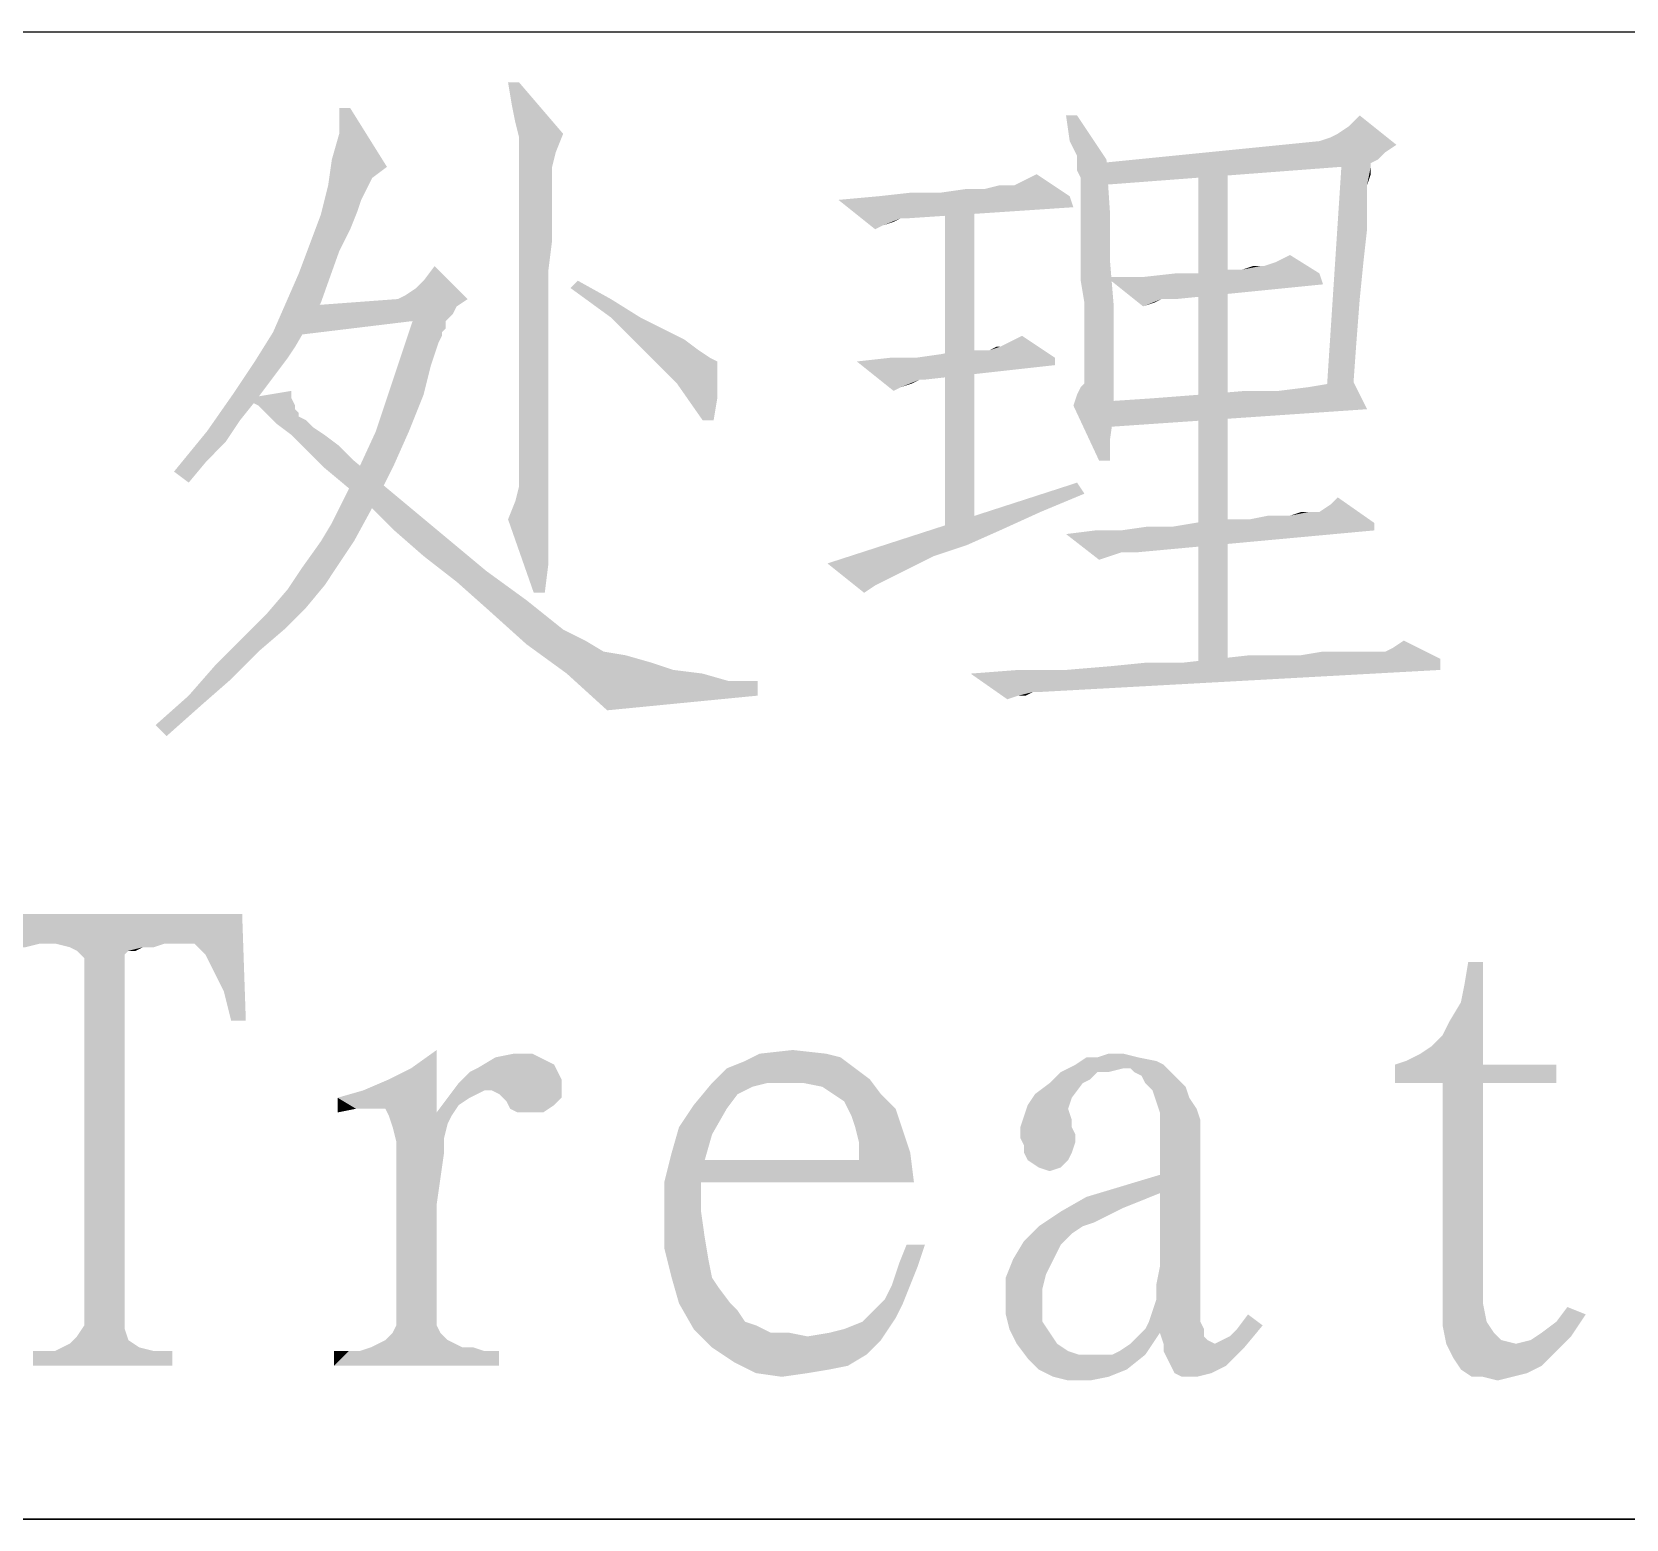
# Model space of a CAD drawing. Header units: millimetres. Extents: x 336 to 634, y 189 to 399.
# Drawn here: x 588.29 to 594.73, y 255.18 to 261.18 of the extents above; entities that cross this region are included whole.
import ezdxf

# ---------------------------------------------------------------- set-up
doc = ezdxf.new("R2010")
doc.units = ezdxf.units.MM

msp = doc.modelspace()

# ---------------------------------------------------------------- linework, layer by layer
at = {"color": 2, "linetype": 'Continuous'}
for p, q in [((448.54988, 261.17577), (628.54988, 261.17577)), ((448.54988, 255.17577), (628.54988, 255.17577))]:
    msp.add_line(p, q, dxfattribs=at)
at = {"color": 7, "linetype": 'Continuous'}
msp.add_line((448.54993, 255.17685), (628.54993, 255.17685), dxfattribs=at)
for points in [[(590.25927, 260.97207), (590.22964, 260.88318), (590.21482, 260.97207)], [(590.24445, 260.8091), (590.22964, 260.88318), (590.25927, 260.97207)], [(590.24445, 260.8091), (590.25927, 260.97207), (590.43705, 260.76466)], [(589.50371, 260.66096), (589.53334, 260.76466), (589.57779, 260.86836)], [(589.50371, 260.66096), (589.57779, 260.86836), (589.72594, 260.63133)], [(589.57779, 260.86836), (589.53334, 260.76466), (589.53334, 260.86836)], [(592.51112, 260.83873), (592.48149, 260.73503), (592.46668, 260.83873)], [(592.51112, 260.67577), (592.48149, 260.73503), (592.51112, 260.83873)], [(592.51112, 260.67577), (592.51112, 260.83873), (592.62964, 260.66096)], [(593.60742, 260.79429), (593.65186, 260.83873), (593.80001, 260.72022)], [(590.43705, 260.76466), (590.25927, 260.74985), (590.24445, 260.8091)], [(590.25927, 260.72022), (590.25927, 260.74985), (590.43705, 260.76466)], [(590.25927, 260.69059), (590.25927, 260.72022), (590.43705, 260.76466)], [(590.25927, 260.69059), (590.43705, 260.76466), (590.40742, 260.69059)], [(593.80001, 260.72022), (593.53334, 260.74985), (593.56297, 260.76466)], [(593.80001, 260.72022), (593.56297, 260.76466), (593.60742, 260.79429)], [(593.80001, 260.72022), (592.60001, 260.64614), (593.4889, 260.73503)], [(593.80001, 260.72022), (593.75557, 260.69059), (592.60001, 260.64614)], [(593.80001, 260.72022), (593.4889, 260.73503), (593.53334, 260.74985)], [(589.72594, 260.63133), (589.4889, 260.55725), (589.50371, 260.66096)], [(590.40742, 260.69059), (590.25927, 260.64614), (590.25927, 260.69059)], [(590.25927, 260.64614), (590.40742, 260.69059), (590.3926, 260.63133)], [(590.3926, 260.63133), (590.25927, 260.58688), (590.25927, 260.64614)], [(592.62964, 260.66096), (592.51112, 260.61651), (592.51112, 260.67577)], [(592.52594, 260.58688), (592.51112, 260.61651), (592.62964, 260.66096)], [(592.52594, 260.55725), (592.52594, 260.58688), (592.62964, 260.66096)], [(592.52594, 260.52762), (592.52594, 260.55725), (592.62964, 260.66096)], [(592.52594, 260.46836), (592.52594, 260.52762), (592.62964, 260.66096)], [(592.52594, 260.46836), (592.62964, 260.66096), (592.64445, 260.43873)], [(593.75557, 260.69059), (593.72594, 260.66096), (592.60001, 260.64614)], [(592.60001, 260.64614), (593.72594, 260.66096), (593.69631, 260.64614)], [(593.69631, 260.64614), (593.57779, 260.63133), (592.60001, 260.55725)], [(593.69631, 260.64614), (592.60001, 260.55725), (592.60001, 260.64614)], [(593.11853, 260.66096), (593.00001, 258.61651), (593.00001, 260.66096)], [(593.00001, 258.61651), (593.11853, 260.66096), (593.11853, 258.61651)], [(593.57779, 260.63133), (593.69631, 260.64614), (593.69631, 260.63133)], [(589.72594, 260.63133), (589.66668, 260.58688), (589.4889, 260.55725)], [(589.4889, 260.55725), (589.66668, 260.58688), (589.63705, 260.52762)], [(590.3926, 260.63133), (590.3926, 260.61651), (590.25927, 260.58688)], [(590.25927, 260.58688), (590.3926, 260.61651), (590.3926, 260.57207)], [(590.3926, 260.57207), (590.25927, 260.51281), (590.25927, 260.58688)], [(590.25927, 260.51281), (590.3926, 260.57207), (590.3926, 260.51281)], [(592.25927, 260.55725), (592.2889, 260.57207), (592.34816, 260.6017)], [(592.25927, 260.55725), (592.34816, 260.6017), (592.48149, 260.51281)], [(593.68149, 260.55725), (593.51853, 259.72762), (593.57779, 260.63133)], [(593.57779, 260.63133), (593.69631, 260.63133), (593.68149, 260.55725)], [(593.69631, 260.63133), (593.69631, 260.6017), (593.68149, 260.55725)], [(589.63705, 260.52762), (589.45927, 260.43873), (589.4889, 260.55725)], [(589.63705, 260.52762), (589.62223, 260.49799), (589.45927, 260.43873)], [(590.3926, 260.51281), (590.3926, 260.42392), (590.25927, 260.4091)], [(590.3926, 260.51281), (590.25927, 260.4091), (590.25927, 260.51281)], [(592.48149, 260.51281), (591.54816, 260.49799), (591.71112, 260.51281)], [(591.54816, 260.49799), (592.48149, 260.51281), (592.49631, 260.46836)], [(591.96297, 260.52762), (591.71112, 260.51281), (591.84445, 260.52762)], [(592.48149, 260.51281), (591.71112, 260.51281), (591.96297, 260.52762)], [(592.14075, 260.54244), (591.96297, 260.52762), (592.06668, 260.54244)], [(592.48149, 260.51281), (591.96297, 260.52762), (592.14075, 260.54244)], [(592.24445, 260.55725), (592.25927, 260.55725), (592.14075, 260.54244)], [(592.24445, 260.55725), (592.14075, 260.54244), (592.20001, 260.55725)], [(592.48149, 260.51281), (592.14075, 260.54244), (592.25927, 260.55725)], [(593.68149, 260.55725), (593.68149, 260.48318), (593.51853, 259.72762)], [(589.62223, 260.49799), (589.60742, 260.45355), (589.45927, 260.43873)], [(589.45927, 260.43873), (589.60742, 260.45355), (589.57779, 260.37947)], [(591.54816, 260.49799), (592.49631, 260.46836), (591.80001, 260.42392)], [(591.54816, 260.49799), (591.80001, 260.42392), (591.72594, 260.39429)], [(591.72594, 260.39429), (591.69631, 260.37947), (591.54816, 260.49799)], [(591.80001, 260.42392), (592.49631, 260.46836), (591.82964, 260.42392)], [(592.09631, 260.48318), (592.09631, 259.17947), (591.97779, 259.14985)], [(592.09631, 260.48318), (591.97779, 259.14985), (591.97779, 260.48318)], [(592.64445, 260.43873), (592.52594, 260.4091), (592.52594, 260.46836)], [(593.68149, 260.48318), (593.68149, 260.37947), (593.51853, 259.72762)], [(589.57779, 260.37947), (589.37038, 260.2017), (589.45927, 260.43873)], [(589.57779, 260.37947), (589.53334, 260.29059), (589.37038, 260.2017)], [(590.25927, 260.4091), (590.3926, 260.42392), (590.3926, 260.33503)], [(590.3926, 260.33503), (590.25927, 260.3054), (590.25927, 260.4091)], [(591.80001, 260.42392), (591.77038, 260.4091), (591.72594, 260.39429)], [(592.52594, 260.34985), (592.52594, 260.4091), (592.64445, 260.43873)], [(592.52594, 260.26096), (592.52594, 260.34985), (592.64445, 260.43873)], [(592.52594, 260.26096), (592.64445, 260.43873), (592.64445, 260.24614)], [(593.68149, 260.37947), (593.66668, 260.24614), (593.51853, 259.72762)], [(590.25927, 260.3054), (590.3926, 260.33503), (590.37779, 260.21651)], [(589.37038, 260.2017), (589.53334, 260.29059), (589.45927, 260.08318)], [(590.37779, 260.21651), (590.25927, 260.17207), (590.25927, 260.3054)], [(592.64445, 260.24614), (592.52594, 260.17207), (592.52594, 260.26096)], [(593.31112, 260.24614), (593.37038, 260.27577), (593.4889, 260.2017)], [(589.45927, 260.08318), (589.26668, 259.96466), (589.37038, 260.2017)], [(589.87408, 260.17207), (589.91853, 260.23133), (590.05186, 260.09799)], [(590.25927, 260.17207), (590.37779, 260.21651), (590.37779, 260.06836)], [(592.54075, 260.08318), (592.52594, 260.17207), (592.64445, 260.24614)], [(592.54075, 260.08318), (592.64445, 260.24614), (592.65927, 260.06836)], [(592.77779, 260.18688), (592.77779, 260.06836), (592.62964, 260.18688)], [(593.01482, 260.2017), (593.4889, 260.2017), (592.77779, 260.18688)], [(593.01482, 260.2017), (592.77779, 260.18688), (592.91112, 260.2017)], [(592.77779, 260.18688), (593.4889, 260.2017), (593.50371, 260.15725)], [(592.77779, 260.18688), (593.50371, 260.15725), (592.85186, 260.09799)], [(592.77779, 260.18688), (592.85186, 260.09799), (592.77779, 260.06836)], [(593.17779, 260.21651), (593.01482, 260.2017), (593.10371, 260.21651)], [(593.4889, 260.2017), (593.01482, 260.2017), (593.17779, 260.21651)], [(593.25186, 260.23133), (593.26668, 260.23133), (593.17779, 260.21651)], [(593.25186, 260.23133), (593.17779, 260.21651), (593.22223, 260.23133)], [(593.4889, 260.2017), (593.17779, 260.21651), (593.26668, 260.23133)], [(593.4889, 260.2017), (593.26668, 260.23133), (593.31112, 260.24614)], [(593.66668, 260.24614), (593.65186, 260.09799), (593.51853, 259.72762)], [(590.05186, 260.09799), (589.80001, 260.11281), (589.84445, 260.14244)], [(590.05186, 260.09799), (589.84445, 260.14244), (589.87408, 260.17207)], [(590.37779, 260.06836), (590.25927, 260.02392), (590.25927, 260.17207)], [(590.46668, 260.14244), (590.49631, 260.17207), (590.62964, 260.09799)], [(590.62964, 260.09799), (590.62964, 260.02392), (590.46668, 260.14244)], [(592.88149, 260.09799), (592.85186, 260.09799), (593.50371, 260.15725)], [(592.88149, 260.09799), (593.50371, 260.15725), (592.91112, 260.09799)], [(589.26668, 259.96466), (589.45927, 260.08318), (589.35557, 259.9054)], [(590.00742, 260.06836), (589.9926, 260.03873), (589.34075, 259.94985)], [(590.00742, 260.06836), (589.34075, 259.94985), (589.37038, 260.06836)], [(590.05186, 260.09799), (589.37038, 260.06836), (589.77038, 260.09799)], [(589.37038, 260.06836), (590.05186, 260.09799), (590.00742, 260.06836)], [(590.05186, 260.09799), (589.77038, 260.09799), (589.80001, 260.11281)], [(590.25927, 260.02392), (590.37779, 260.06836), (590.37779, 259.92022)], [(590.62964, 260.02392), (590.62964, 260.09799), (590.74816, 260.02392)], [(592.65927, 260.06836), (592.54075, 260.0091), (592.54075, 260.08318)], [(592.54075, 259.93503), (592.54075, 260.0091), (592.65927, 260.06836)], [(592.54075, 259.93503), (592.65927, 260.06836), (592.65927, 259.9054)], [(592.85186, 260.09799), (592.82223, 260.08318), (592.77779, 260.06836)], [(593.65186, 260.09799), (593.63705, 259.9054), (593.51853, 259.72762)], [(589.9926, 260.03873), (589.82964, 260.0091), (589.34075, 259.94985)], [(589.96297, 260.0091), (589.96297, 259.99429), (589.75557, 259.78688)], [(589.96297, 260.0091), (589.75557, 259.78688), (589.82964, 260.0091)], [(589.96297, 259.99429), (589.96297, 259.97947), (589.75557, 259.78688)], [(589.82964, 260.0091), (589.9926, 260.03873), (589.96297, 260.0091)], [(590.37779, 259.92022), (590.25927, 259.87577), (590.25927, 260.02392)], [(590.74816, 260.02392), (590.76297, 259.89059), (590.62964, 260.02392)], [(590.74816, 260.02392), (590.83705, 259.97947), (590.76297, 259.89059)], [(589.35557, 259.9054), (589.1926, 259.84614), (589.26668, 259.96466)], [(589.96297, 259.97947), (589.94816, 259.96466), (589.75557, 259.78688)], [(589.94816, 259.96466), (589.94816, 259.94985), (589.75557, 259.78688)], [(589.94816, 259.94985), (589.93334, 259.92022), (589.75557, 259.78688)], [(590.83705, 259.97947), (590.92594, 259.93503), (590.76297, 259.89059)], [(590.76297, 259.89059), (590.92594, 259.93503), (590.98519, 259.89059)], [(592.22964, 259.92022), (592.2889, 259.94985), (592.42223, 259.86096)], [(592.65927, 259.9054), (592.54075, 259.87577), (592.54075, 259.93503)], [(589.35557, 259.9054), (589.32594, 259.86096), (589.1926, 259.84614)], [(589.93334, 259.92022), (589.91853, 259.87577), (589.75557, 259.78688)], [(589.91853, 259.87577), (589.90371, 259.83133), (589.75557, 259.78688)], [(590.25927, 259.87577), (590.37779, 259.92022), (590.37779, 259.75725)], [(590.37779, 259.75725), (590.25927, 259.74244), (590.25927, 259.87577)], [(590.98519, 259.89059), (590.89631, 259.75725), (590.76297, 259.89059)], [(590.98519, 259.89059), (591.02964, 259.86096), (590.89631, 259.75725)], [(591.85927, 259.86096), (591.96297, 259.87577), (592.15557, 259.89059)], [(592.42223, 259.86096), (591.85927, 259.86096), (592.15557, 259.89059)], [(592.09631, 259.89059), (592.15557, 259.89059), (591.96297, 259.87577)], [(592.09631, 259.89059), (591.96297, 259.87577), (592.03705, 259.89059)], [(592.20001, 259.9054), (592.15557, 259.89059), (592.18519, 259.9054)], [(592.42223, 259.86096), (592.15557, 259.89059), (592.20001, 259.9054)], [(592.42223, 259.86096), (592.20001, 259.9054), (592.22964, 259.92022)], [(592.54075, 259.83133), (592.54075, 259.87577), (592.65927, 259.9054)], [(592.54075, 259.8017), (592.54075, 259.83133), (592.65927, 259.9054)], [(592.54075, 259.78688), (592.54075, 259.8017), (592.65927, 259.9054)], [(592.54075, 259.77207), (592.54075, 259.78688), (592.65927, 259.9054)], [(592.54075, 259.77207), (592.65927, 259.9054), (592.65927, 259.77207)], [(593.51853, 259.72762), (593.63705, 259.9054), (593.62223, 259.69799)], [(589.28149, 259.8017), (589.10371, 259.71281), (589.1926, 259.84614)], [(589.28149, 259.8017), (589.23705, 259.74244), (589.10371, 259.71281)], [(589.1926, 259.84614), (589.32594, 259.86096), (589.28149, 259.8017)], [(589.75557, 259.78688), (589.90371, 259.83133), (589.8889, 259.77207)], [(591.02964, 259.86096), (591.05927, 259.84614), (590.89631, 259.75725)], [(591.05927, 259.84614), (591.05927, 259.83133), (590.89631, 259.75725)], [(591.05927, 259.83133), (591.05927, 259.81651), (590.89631, 259.75725)], [(591.05927, 259.81651), (591.05927, 259.77207), (590.89631, 259.75725)], [(591.85927, 259.86096), (592.42223, 259.86096), (591.62223, 259.84614)], [(591.85927, 259.86096), (591.62223, 259.84614), (591.75557, 259.86096)], [(591.62223, 259.84614), (592.42223, 259.86096), (592.42223, 259.83133)], [(591.62223, 259.84614), (592.42223, 259.83133), (591.87408, 259.77207)], [(591.62223, 259.84614), (591.87408, 259.77207), (591.80001, 259.74244)], [(591.80001, 259.74244), (591.77038, 259.72762), (591.62223, 259.84614)], [(591.87408, 259.77207), (592.42223, 259.83133), (591.8889, 259.77207)], [(589.10371, 259.71281), (589.23705, 259.74244), (589.1926, 259.68318)], [(589.8889, 259.77207), (589.68149, 259.56466), (589.75557, 259.78688)], [(589.8889, 259.77207), (589.87408, 259.71281), (589.68149, 259.56466)], [(590.25927, 259.63874), (590.25927, 259.74244), (590.37779, 259.75725)], [(590.25927, 259.63874), (590.37779, 259.75725), (590.37779, 259.62392)], [(590.89631, 259.75725), (591.05927, 259.77207), (591.05927, 259.69799)], [(591.05927, 259.69799), (591.00001, 259.60911), (590.89631, 259.75725)], [(591.87408, 259.77207), (591.84445, 259.75725), (591.80001, 259.74244)], [(592.49631, 259.66836), (592.51112, 259.71281), (592.65927, 259.77207)], [(592.49631, 259.66836), (592.65927, 259.77207), (592.65927, 259.63873)], [(592.51112, 259.71281), (592.52594, 259.74244), (592.65927, 259.77207)], [(592.52594, 259.74244), (592.54075, 259.75725), (592.65927, 259.77207)], [(592.65927, 259.77207), (592.54075, 259.75725), (592.54075, 259.77207)], [(593.32594, 259.72762), (593.44445, 259.74244), (593.5926, 259.75725)], [(593.68149, 259.65355), (593.32594, 259.72762), (593.5926, 259.75725)], [(593.5926, 259.75725), (593.44445, 259.74244), (593.53334, 259.75725)], [(593.5926, 259.75725), (593.62223, 259.77207), (593.68149, 259.65355)], [(589.1926, 259.68318), (589.00001, 259.56466), (589.10371, 259.71281)], [(589.1926, 259.68318), (589.13334, 259.60911), (589.00001, 259.56466)], [(589.16297, 259.69799), (589.34075, 259.72762), (589.34075, 259.69799)], [(589.34075, 259.69799), (589.17779, 259.68318), (589.16297, 259.69799)], [(589.20742, 259.66836), (589.17779, 259.68318), (589.34075, 259.69799)], [(589.20742, 259.66836), (589.34075, 259.69799), (589.35557, 259.66836)], [(589.68149, 259.56466), (589.87408, 259.71281), (589.81482, 259.56466)], [(591.00001, 259.60911), (591.05927, 259.69799), (591.04445, 259.60911)], [(592.60001, 259.68318), (592.82223, 259.69799), (593.32594, 259.72762)], [(593.68149, 259.65355), (592.60001, 259.68318), (593.32594, 259.72762)], [(593.68149, 259.65355), (592.60001, 259.57947), (592.60001, 259.68318)], [(592.82223, 259.69799), (593.01482, 259.71281), (593.32594, 259.72762)], [(593.32594, 259.72762), (593.01482, 259.71281), (593.1926, 259.72762)], [(589.00001, 259.56466), (589.13334, 259.60911), (589.07408, 259.52022)], [(589.35557, 259.66836), (589.23705, 259.63874), (589.20742, 259.66836)], [(589.35557, 259.66836), (589.35557, 259.65355), (589.23705, 259.63874)], [(589.23705, 259.63874), (589.35557, 259.65355), (589.37038, 259.63874)], [(589.37038, 259.63874), (589.28149, 259.59429), (589.23705, 259.63874)], [(589.37038, 259.63874), (589.37038, 259.62392), (589.28149, 259.59429)], [(589.37038, 259.62392), (589.40001, 259.60911), (589.28149, 259.59429)], [(589.28149, 259.59429), (589.40001, 259.60911), (589.42964, 259.57947)], [(590.37779, 259.62392), (590.25927, 259.53503), (590.25927, 259.63874)], [(590.25927, 259.53503), (590.37779, 259.62392), (590.37779, 259.5054)], [(592.65927, 259.63873), (592.60001, 259.44614), (592.49631, 259.66836)], [(592.65927, 259.63873), (592.64445, 259.53503), (592.60001, 259.44614)], [(589.07408, 259.52022), (588.86668, 259.4017), (589.00001, 259.56466)], [(589.42964, 259.57947), (589.34075, 259.54985), (589.28149, 259.59429)], [(589.34075, 259.54985), (589.42964, 259.57947), (589.47408, 259.54985)], [(589.47408, 259.54985), (589.40001, 259.49059), (589.34075, 259.54985)], [(589.47408, 259.54985), (589.53334, 259.5054), (589.40001, 259.49059)], [(589.81482, 259.56466), (589.75557, 259.43133), (589.5926, 259.37207)], [(589.81482, 259.56466), (589.5926, 259.37207), (589.68149, 259.56466)], [(589.07408, 259.52022), (589.00001, 259.44614), (588.86668, 259.4017)], [(589.40001, 259.49059), (589.53334, 259.5054), (589.5926, 259.44614)], [(589.5926, 259.44614), (589.47408, 259.41651), (589.40001, 259.49059)], [(590.37779, 259.5054), (590.25927, 259.46096), (590.25927, 259.53503)], [(590.25927, 259.4017), (590.25927, 259.46096), (590.37779, 259.5054)], [(590.25927, 259.4017), (590.37779, 259.5054), (590.37779, 259.4017)], [(592.60001, 259.44614), (592.64445, 259.53503), (592.64445, 259.44614)], [(588.86668, 259.4017), (589.00001, 259.44614), (588.92594, 259.35725)], [(589.47408, 259.41651), (589.5926, 259.44614), (589.68149, 259.37207)], [(589.68149, 259.37207), (589.56297, 259.34244), (589.47408, 259.41651)], [(589.5926, 259.37207), (589.75557, 259.43133), (589.68149, 259.28318)], [(589.68149, 259.28318), (589.50371, 259.19429), (589.5926, 259.37207)], [(589.56297, 259.34244), (589.68149, 259.37207), (589.77038, 259.29799)], [(590.37779, 259.4017), (590.25927, 259.35725), (590.25927, 259.4017)], [(590.25927, 259.34244), (590.25927, 259.35725), (590.37779, 259.4017)], [(590.25927, 259.34244), (590.37779, 259.4017), (590.37779, 259.32762)], [(592.54075, 259.31281), (591.50371, 259.03133), (592.51112, 259.35725)], [(589.45927, 259.12021), (589.50371, 259.19429), (589.68149, 259.28318)], [(589.45927, 259.12021), (589.68149, 259.28318), (589.5926, 259.12021)], [(589.77038, 259.29799), (589.65186, 259.26836), (589.56297, 259.34244)], [(589.75557, 259.16466), (589.65186, 259.26836), (589.77038, 259.29799)], [(589.75557, 259.16466), (589.77038, 259.29799), (589.94816, 259.14985)], [(590.37779, 259.26836), (590.21482, 259.2091), (590.24445, 259.28318)], [(590.37779, 259.32762), (590.24445, 259.28318), (590.25927, 259.34244)], [(590.24445, 259.28318), (590.37779, 259.32762), (590.37779, 259.26836)], [(592.54075, 259.31281), (592.36297, 259.23873), (591.50371, 259.03133)], [(593.53334, 259.26836), (593.56297, 259.29799), (593.71112, 259.19429)], [(590.37779, 259.26836), (590.37779, 259.22392), (590.21482, 259.2091)], [(590.21482, 259.2091), (590.37779, 259.22392), (590.37779, 259.2091)], [(592.36297, 259.23873), (592.20001, 259.16466), (591.50371, 259.03133)], [(593.32594, 259.22392), (593.37038, 259.22392), (593.20742, 259.2091)], [(593.32594, 259.22392), (593.20742, 259.2091), (593.28149, 259.22392)], [(593.71112, 259.19429), (593.20742, 259.2091), (593.37038, 259.22392)], [(593.45927, 259.23873), (593.4889, 259.23873), (593.37038, 259.22392)], [(593.44445, 259.23873), (593.45927, 259.23873), (593.37038, 259.22392)], [(593.44445, 259.23873), (593.37038, 259.22392), (593.41482, 259.23873)], [(593.71112, 259.19429), (593.37038, 259.22392), (593.4889, 259.23873)], [(593.71112, 259.19429), (593.4889, 259.23873), (593.53334, 259.26836)], [(589.94816, 259.14985), (589.87408, 259.06096), (589.75557, 259.16466)], [(590.37779, 259.2091), (590.31853, 258.91281), (590.21482, 259.2091)], [(590.37779, 259.2091), (590.37779, 259.17947), (590.31853, 258.91281)], [(590.37779, 259.17947), (590.37779, 259.12021), (590.31853, 258.91281)], [(592.20001, 259.16466), (592.06668, 259.1054), (591.50371, 259.03133)], [(592.6889, 259.16466), (593.71112, 259.16466), (592.46668, 259.14985)], [(592.6889, 259.16466), (592.46668, 259.14985), (592.58519, 259.16466)], [(592.6889, 259.07577), (592.46668, 259.14985), (593.71112, 259.16466)], [(592.6889, 259.16466), (592.89631, 259.17947), (593.71112, 259.19429)], [(592.6889, 259.16466), (593.71112, 259.19429), (593.71112, 259.16466)], [(592.89631, 259.17947), (592.6889, 259.16466), (592.7926, 259.17947)], [(592.6889, 259.07577), (593.71112, 259.16466), (592.74816, 259.07577)], [(593.71112, 259.19429), (592.89631, 259.17947), (592.98519, 259.19429)], [(593.14816, 259.2091), (593.20742, 259.2091), (592.98519, 259.19429)], [(593.14816, 259.2091), (592.98519, 259.19429), (593.07408, 259.2091)], [(593.71112, 259.19429), (592.98519, 259.19429), (593.20742, 259.2091)], [(589.5926, 259.12021), (589.53334, 259.03133), (589.38519, 259.01651)], [(589.5926, 259.12021), (589.38519, 259.01651), (589.45927, 259.12021)], [(589.87408, 259.06096), (589.94816, 259.14985), (590.12594, 259.0017)], [(590.37779, 259.12021), (590.37779, 259.03133), (590.31853, 258.91281)], [(592.06668, 259.1054), (591.93334, 259.06096), (591.50371, 259.03133)], [(592.6889, 259.07577), (592.60001, 259.04614), (592.46668, 259.14985)], [(589.38519, 259.01651), (589.53334, 259.03133), (589.47408, 258.94244)], [(590.12594, 259.0017), (590.00742, 258.95725), (589.87408, 259.06096)], [(590.31853, 258.91281), (590.37779, 259.03133), (590.36297, 258.91281)], [(591.50371, 259.03133), (591.93334, 259.06096), (591.84445, 259.01651)], [(591.50371, 259.03133), (591.84445, 259.01651), (591.75557, 258.97207)], [(591.50371, 259.03133), (591.75557, 258.97207), (591.69631, 258.94244)], [(591.69631, 258.94244), (591.65186, 258.91281), (591.50371, 259.03133)], [(589.47408, 258.94244), (589.32594, 258.92762), (589.38519, 259.01651)], [(590.00742, 258.95725), (590.12594, 259.0017), (590.2889, 258.88318)], [(589.40001, 258.85355), (589.23705, 258.82392), (589.32594, 258.92762)], [(589.32594, 258.92762), (589.47408, 258.94244), (589.40001, 258.85355)], [(590.2889, 258.88318), (590.14075, 258.83873), (590.00742, 258.95725)], [(589.23705, 258.82392), (589.40001, 258.85355), (589.31112, 258.76466)], [(590.14075, 258.83873), (590.2889, 258.88318), (590.43705, 258.76466)], [(590.43705, 258.76466), (590.2889, 258.7054), (590.14075, 258.83873)], [(589.31112, 258.76466), (589.13334, 258.72022), (589.23705, 258.82392)], [(589.20742, 258.67577), (589.02964, 258.61651), (589.13334, 258.72022)], [(589.13334, 258.72022), (589.31112, 258.76466), (589.20742, 258.67577)], [(590.43705, 258.76466), (590.52594, 258.72022), (590.2889, 258.7054)], [(590.2889, 258.7054), (590.52594, 258.72022), (590.60001, 258.67577)], [(590.60001, 258.67577), (590.45186, 258.58688), (590.2889, 258.7054)], [(593.78519, 258.69059), (593.82964, 258.72022), (593.97779, 258.64614)], [(589.02964, 258.61651), (589.20742, 258.67577), (589.0889, 258.55725)], [(590.60001, 258.67577), (590.6889, 258.66096), (590.45186, 258.58688)], [(590.6889, 258.66096), (590.7926, 258.63133), (590.45186, 258.58688)], [(592.46668, 258.6017), (592.64445, 258.61651), (593.97779, 258.64614)], [(592.46668, 258.6017), (593.97779, 258.64614), (593.97779, 258.6017)], [(592.64445, 258.61651), (592.94075, 258.63133), (593.97779, 258.64614)], [(593.97779, 258.64614), (592.94075, 258.63133), (593.07408, 258.64614)], [(593.07408, 258.64614), (593.41482, 258.66096), (593.75557, 258.67577)], [(593.97779, 258.64614), (593.07408, 258.64614), (593.75557, 258.67577)], [(593.31112, 258.66096), (593.41482, 258.66096), (593.07408, 258.64614)], [(593.31112, 258.66096), (593.07408, 258.64614), (593.20742, 258.66096)], [(593.74075, 258.67577), (593.75557, 258.67577), (593.41482, 258.66096)], [(593.71112, 258.67577), (593.74075, 258.67577), (593.41482, 258.66096)], [(593.68149, 258.67577), (593.71112, 258.67577), (593.41482, 258.66096)], [(593.63705, 258.67577), (593.68149, 258.67577), (593.41482, 258.66096)], [(593.57779, 258.67577), (593.63705, 258.67577), (593.41482, 258.66096)], [(593.57779, 258.67577), (593.41482, 258.66096), (593.50371, 258.67577)], [(593.97779, 258.64614), (593.75557, 258.67577), (593.78519, 258.69059)], [(589.0889, 258.55725), (588.92594, 258.49799), (589.02964, 258.61651)], [(590.7926, 258.63133), (590.88149, 258.6017), (590.45186, 258.58688)], [(590.45186, 258.58688), (590.88149, 258.6017), (591.00001, 258.58688)], [(591.00001, 258.58688), (590.61482, 258.43873), (590.45186, 258.58688)], [(591.00001, 258.58688), (591.10371, 258.55725), (590.61482, 258.43873)], [(592.46668, 258.6017), (593.97779, 258.6017), (592.08149, 258.58688)], [(592.46668, 258.6017), (592.08149, 258.58688), (592.27408, 258.6017)], [(592.33334, 258.51281), (592.08149, 258.58688), (593.97779, 258.6017)], [(592.08149, 258.58688), (592.33334, 258.51281), (592.27408, 258.49799)], [(592.27408, 258.49799), (592.22964, 258.48318), (592.08149, 258.58688)], [(592.33334, 258.51281), (593.97779, 258.6017), (592.36297, 258.51281)], [(592.94075, 258.63133), (592.64445, 258.61651), (592.7926, 258.63133)], [(588.92594, 258.49799), (589.0889, 258.55725), (588.97038, 258.45355)], [(591.22223, 258.55725), (591.22223, 258.49799), (590.61482, 258.43873)], [(591.10371, 258.55725), (591.22223, 258.55725), (590.61482, 258.43873)], [(592.27408, 258.49799), (592.33334, 258.51281), (592.30371, 258.49799)], [(588.97038, 258.45355), (588.7926, 258.37947), (588.92594, 258.49799)], [(588.7926, 258.37947), (588.97038, 258.45355), (588.83705, 258.33503)], [(588.0306, 257.61651), (589.14171, 257.61651), (588.22319, 257.48318)], [(589.14171, 257.61651), (588.32689, 257.49799), (588.22319, 257.48318)], [(588.38615, 257.49799), (588.32689, 257.49799), (589.14171, 257.61651)], [(588.8306, 257.49799), (588.38615, 257.49799), (589.14171, 257.61651)], [(588.88986, 257.49799), (588.8306, 257.49799), (589.14171, 257.61651)], [(588.94911, 257.49799), (588.88986, 257.49799), (589.14171, 257.61651)], [(588.99356, 257.45355), (588.94911, 257.49799), (589.14171, 257.61651)], [(589.02319, 257.39429), (588.99356, 257.45355), (589.14171, 257.61651)], [(589.06763, 257.3054), (589.02319, 257.39429), (589.14171, 257.61651)], [(589.09726, 257.18688), (589.06763, 257.3054), (589.14171, 257.61651)], [(589.09726, 257.18688), (589.14171, 257.61651), (589.15652, 257.18688)], [(588.22319, 257.48318), (588.32689, 257.49799), (588.26763, 257.48318)], [(588.8306, 257.49799), (588.44541, 257.48318), (588.38615, 257.49799)], [(588.74171, 257.48318), (588.44541, 257.48318), (588.8306, 257.49799)], [(588.74171, 257.48318), (588.47504, 257.46836), (588.44541, 257.48318)], [(588.68245, 257.46836), (588.47504, 257.46836), (588.74171, 257.48318)], [(588.68245, 257.46836), (588.74171, 257.48318), (588.71208, 257.46836)], [(588.74171, 257.48318), (588.8306, 257.49799), (588.78615, 257.48318)], [(588.68245, 257.46836), (588.50467, 257.43873), (588.47504, 257.46836)], [(588.68245, 257.46836), (588.66763, 257.45355), (588.50467, 257.43873)], [(588.50467, 257.43873), (588.66763, 257.45355), (588.66763, 257.43873)], [(588.66763, 257.43873), (588.50467, 255.95725), (588.50467, 257.43873)], [(588.50467, 255.95725), (588.66763, 257.43873), (588.66763, 255.94244)], [(594.06023, 257.26096), (594.07504, 257.33503), (594.14911, 257.42392)], [(594.06023, 257.26096), (594.14911, 257.42392), (594.14911, 257.00911)], [(594.14911, 257.42392), (594.07504, 257.33503), (594.08986, 257.42392)], [(593.98615, 257.12762), (594.01578, 257.18688), (594.06023, 257.26096)], [(594.14911, 257.00911), (593.98615, 257.12762), (594.06023, 257.26096)], [(594.14911, 257.00911), (593.94171, 257.08318), (593.98615, 257.12762)], [(589.60097, 256.83133), (589.82319, 256.99429), (589.92689, 257.06836)], [(589.67504, 256.83133), (589.60097, 256.83133), (589.92689, 257.06836)], [(589.71948, 256.83133), (589.67504, 256.83133), (589.92689, 257.06836)], [(589.71948, 256.83133), (589.92689, 257.06836), (589.92689, 256.81651)], [(590.34171, 257.03873), (590.37134, 257.02392), (590.08986, 256.99429)], [(590.34171, 257.03873), (590.08986, 256.99429), (590.16393, 257.03873)], [(590.26763, 257.05355), (590.31208, 257.05355), (590.16393, 257.03873)], [(590.26763, 257.05355), (590.16393, 257.03873), (590.238, 257.05355)], [(590.16393, 257.03873), (590.31208, 257.05355), (590.34171, 257.03873)], [(591.09726, 256.99429), (591.17134, 257.02392), (591.55652, 257.03873)], [(591.09726, 256.99429), (591.55652, 257.03873), (591.61578, 256.99429)], [(591.49726, 257.05355), (591.55652, 257.03873), (591.17134, 257.02392)], [(591.49726, 257.05355), (591.17134, 257.02392), (591.2306, 257.05355)], [(591.2306, 257.05355), (591.36393, 257.06836), (591.49726, 257.05355)], [(592.75652, 257.03873), (592.8306, 257.02392), (592.50467, 257.0091)], [(592.59356, 257.03873), (592.75652, 257.03873), (592.50467, 257.0091)], [(592.59356, 257.03873), (592.50467, 257.0091), (592.54911, 257.03873)], [(592.69726, 257.05355), (592.59356, 257.03873), (592.638, 257.05355)], [(592.59356, 257.03873), (592.69726, 257.05355), (592.75652, 257.03873)], [(594.14911, 257.00911), (593.838, 257.02392), (593.89726, 257.05355)], [(594.14911, 257.00911), (593.89726, 257.05355), (593.94171, 257.08318)], [(589.60097, 256.83133), (589.7343, 256.94985), (589.82319, 256.99429)], [(590.41578, 256.97948), (590.4306, 256.94985), (590.01578, 256.93503)], [(590.41578, 256.97948), (590.01578, 256.93503), (590.06023, 256.97948)], [(590.06023, 256.97948), (590.08986, 256.99429), (590.40097, 257.0091)], [(590.06023, 256.97948), (590.40097, 257.0091), (590.41578, 256.97948)], [(590.37134, 257.02392), (590.40097, 257.0091), (590.08986, 256.99429)], [(591.61578, 256.99429), (591.67504, 256.94985), (591.038, 256.93503)], [(591.61578, 256.99429), (591.038, 256.93503), (591.09726, 256.99429)], [(592.59356, 256.97947), (592.56393, 256.94985), (592.40097, 256.93503)], [(592.59356, 256.97947), (592.40097, 256.93503), (592.44541, 256.97947)], [(592.86023, 257.0091), (592.69726, 256.99429), (592.44541, 256.97947)], [(592.86023, 257.0091), (592.44541, 256.97947), (592.50467, 257.0091)], [(592.59356, 256.97947), (592.44541, 256.97947), (592.69726, 256.99429)], [(592.50467, 257.0091), (592.8306, 257.02392), (592.86023, 257.0091)], [(592.59356, 256.97947), (592.69726, 256.99429), (592.638, 256.97947)], [(592.72689, 256.99429), (592.69726, 256.99429), (592.86023, 257.0091)], [(592.74171, 256.97947), (592.72689, 256.99429), (592.86023, 257.0091)], [(592.74171, 256.97947), (592.86023, 257.0091), (592.88986, 256.97947)], [(592.88986, 256.97947), (592.77134, 256.96466), (592.74171, 256.97947)], [(592.77134, 256.96466), (592.88986, 256.97947), (592.91948, 256.94985)], [(594.14911, 257.00911), (593.79356, 257.00911), (593.838, 257.02392)], [(594.14911, 257.00911), (594.44541, 257.00911), (593.79356, 256.93503)], [(594.14911, 257.00911), (593.79356, 256.93503), (593.79356, 257.00911)], [(593.98615, 256.93503), (593.79356, 256.93503), (594.44541, 257.00911)], [(594.14911, 256.93503), (593.98615, 256.93503), (594.44541, 257.00911)], [(594.14911, 256.93503), (594.44541, 257.00911), (594.44541, 256.93503)], [(589.60097, 256.83133), (589.52689, 256.87577), (589.6306, 256.9054)], [(589.60097, 256.83133), (589.6306, 256.9054), (589.7343, 256.94985)], [(590.11948, 256.9054), (589.97134, 256.87577), (590.01578, 256.93503)], [(590.11948, 256.9054), (590.08986, 256.89059), (589.97134, 256.87577)], [(590.01578, 256.93503), (590.4306, 256.94985), (590.4306, 256.93503)], [(590.01578, 256.93503), (590.4306, 256.93503), (590.11948, 256.9054)], [(590.14911, 256.9054), (590.11948, 256.9054), (590.4306, 256.93503)], [(590.17874, 256.89059), (590.14911, 256.9054), (590.4306, 256.93503)], [(590.19356, 256.87577), (590.17874, 256.89059), (590.4306, 256.93503)], [(590.19356, 256.87577), (590.4306, 256.93503), (590.4306, 256.87577)], [(591.20097, 256.92022), (590.96393, 256.84614), (591.038, 256.93503)], [(591.20097, 256.92022), (591.14171, 256.89059), (590.96393, 256.84614)], [(591.26023, 256.93503), (591.038, 256.93503), (591.67504, 256.94985)], [(591.038, 256.93503), (591.26023, 256.93503), (591.20097, 256.92022)], [(591.3343, 256.93503), (591.26023, 256.93503), (591.67504, 256.94985)], [(591.40837, 256.93503), (591.3343, 256.93503), (591.67504, 256.94985)], [(591.48245, 256.92022), (591.40837, 256.93503), (591.67504, 256.94985)], [(591.52689, 256.89059), (591.48245, 256.92022), (591.67504, 256.94985)], [(591.52689, 256.89059), (591.67504, 256.94985), (591.71948, 256.89059)], [(592.5343, 256.93503), (592.34171, 256.89059), (592.40097, 256.93503)], [(592.34171, 256.89059), (592.5343, 256.93503), (592.48986, 256.87577)], [(592.40097, 256.93503), (592.56393, 256.94985), (592.5343, 256.93503)], [(592.91948, 256.94985), (592.78615, 256.93503), (592.77134, 256.96466)], [(592.78615, 256.93503), (592.91948, 256.94985), (592.94911, 256.92022)], [(592.94911, 256.92022), (592.81578, 256.9054), (592.78615, 256.93503)], [(592.81578, 256.9054), (592.94911, 256.92022), (592.96393, 256.87577)], [(592.96393, 256.87577), (592.8306, 256.86096), (592.81578, 256.9054)], [(594.14911, 256.93503), (594.14911, 256.04614), (593.98615, 255.95725)], [(594.14911, 256.93503), (593.98615, 255.95725), (593.98615, 256.93503)], [(589.60097, 256.83133), (589.52689, 256.81651), (589.52689, 256.87577)], [(590.06023, 256.87577), (590.01578, 256.84614), (589.92689, 256.81651)], [(590.06023, 256.87577), (589.92689, 256.81651), (589.97134, 256.87577)], [(589.92689, 256.81651), (590.01578, 256.84614), (589.98615, 256.8017)], [(589.97134, 256.87577), (590.08986, 256.89059), (590.06023, 256.87577)], [(590.4306, 256.87577), (590.20837, 256.86096), (590.19356, 256.87577)], [(590.20837, 256.86096), (590.4306, 256.87577), (590.40097, 256.84614)], [(590.40097, 256.84614), (590.22319, 256.83133), (590.20837, 256.86096)], [(590.25282, 256.81651), (590.22319, 256.83133), (590.40097, 256.84614)], [(590.28245, 256.81651), (590.25282, 256.81651), (590.40097, 256.84614)], [(590.31208, 256.81651), (590.28245, 256.81651), (590.40097, 256.84614)], [(590.31208, 256.81651), (590.40097, 256.84614), (590.35652, 256.81651)], [(591.09726, 256.83133), (590.90467, 256.75725), (590.96393, 256.84614)], [(590.96393, 256.84614), (591.14171, 256.89059), (591.09726, 256.83133)], [(591.71948, 256.89059), (591.57134, 256.86096), (591.52689, 256.89059)], [(591.57134, 256.86096), (591.71948, 256.89059), (591.77874, 256.83133)], [(591.77874, 256.83133), (591.60097, 256.8017), (591.57134, 256.86096)], [(592.47504, 256.83133), (592.29726, 256.8017), (592.31208, 256.84614)], [(592.48986, 256.87577), (592.31208, 256.84614), (592.34171, 256.89059)], [(592.31208, 256.84614), (592.48986, 256.87577), (592.47504, 256.83133)], [(592.8306, 256.86096), (592.96393, 256.87577), (592.99356, 256.83133)], [(592.99356, 256.83133), (592.84541, 256.81651), (592.8306, 256.86096)], [(589.92689, 256.81651), (589.7343, 256.8017), (589.71948, 256.83133)], [(589.98615, 256.8017), (589.7343, 256.8017), (589.92689, 256.81651)], [(589.98615, 256.8017), (589.74911, 256.75725), (589.7343, 256.8017)], [(589.98615, 256.8017), (589.97134, 256.77207), (589.74911, 256.75725)], [(590.90467, 256.75725), (591.09726, 256.83133), (591.038, 256.72762)], [(591.61578, 256.75725), (591.60097, 256.8017), (591.77874, 256.83133)], [(591.61578, 256.75725), (591.77874, 256.83133), (591.80837, 256.74244)], [(592.48986, 256.78688), (592.28245, 256.75725), (592.29726, 256.8017)], [(592.28245, 256.75725), (592.48986, 256.78688), (592.48986, 256.75725)], [(592.29726, 256.8017), (592.47504, 256.83133), (592.48986, 256.78688)], [(592.84541, 256.81651), (592.99356, 256.83133), (593.00837, 256.78688)], [(593.00837, 256.78688), (592.84541, 256.75725), (592.84541, 256.81651)], [(592.84541, 256.75725), (593.00837, 256.78688), (593.00837, 256.72762)], [(589.74911, 256.75725), (589.97134, 256.77207), (589.95652, 256.71281)], [(589.95652, 256.71281), (589.76393, 256.69799), (589.74911, 256.75725)], [(589.76393, 256.69799), (589.95652, 256.71281), (589.95652, 256.65355)], [(591.038, 256.72762), (590.87504, 256.65355), (590.90467, 256.75725)], [(590.87504, 256.65355), (591.038, 256.72762), (591.00837, 256.62392)], [(591.80837, 256.74244), (591.6306, 256.69799), (591.61578, 256.75725)], [(591.6306, 256.69799), (591.80837, 256.74244), (591.838, 256.65355)], [(592.48986, 256.75725), (592.50467, 256.72762), (592.28245, 256.71281)], [(592.48986, 256.75725), (592.28245, 256.71281), (592.28245, 256.75725)], [(592.28245, 256.71281), (592.50467, 256.72762), (592.50467, 256.69799)], [(592.50467, 256.69799), (592.29726, 256.68318), (592.28245, 256.71281)], [(592.8306, 256.12022), (592.84541, 256.19429), (593.00837, 256.72762)], [(592.8306, 256.06096), (592.8306, 256.12022), (593.00837, 256.72762)], [(592.8306, 256.06096), (593.00837, 256.72762), (593.00837, 255.97207)], [(593.00837, 256.72762), (592.84541, 256.56466), (592.84541, 256.75725)], [(592.84541, 256.49059), (592.84541, 256.56466), (593.00837, 256.72762)], [(592.84541, 256.37207), (592.84541, 256.49059), (593.00837, 256.72762)], [(592.84541, 256.28318), (592.84541, 256.37207), (593.00837, 256.72762)], [(592.84541, 256.19429), (592.84541, 256.28318), (593.00837, 256.72762)], [(589.95652, 256.65355), (589.76393, 255.95725), (589.76393, 256.69799)], [(589.95652, 256.65355), (589.94171, 256.54985), (589.76393, 255.95725)], [(591.00837, 256.62392), (590.84541, 256.53503), (590.87504, 256.65355)], [(591.838, 256.65355), (591.6306, 256.62392), (591.6306, 256.69799)], [(591.6306, 256.62392), (591.838, 256.65355), (591.85282, 256.53503)], [(592.29726, 256.65355), (592.29726, 256.68318), (592.50467, 256.69799)], [(592.29726, 256.65355), (592.50467, 256.69799), (592.48986, 256.65355)], [(592.48986, 256.65355), (592.31208, 256.62392), (592.29726, 256.65355)], [(592.31208, 256.62392), (592.48986, 256.65355), (592.47504, 256.62392)], [(591.00837, 256.62392), (591.6306, 256.62392), (590.84541, 256.53503)], [(590.99356, 256.53503), (590.84541, 256.53503), (591.6306, 256.62392)], [(591.85282, 256.53503), (590.99356, 256.53503), (591.6306, 256.62392)], [(592.47504, 256.62392), (592.35652, 256.59429), (592.31208, 256.62392)], [(592.35652, 256.59429), (592.47504, 256.62392), (592.44541, 256.59429)], [(592.44541, 256.59429), (592.40097, 256.57947), (592.35652, 256.59429)], [(589.94171, 256.54985), (589.92689, 256.44614), (589.76393, 255.95725)], [(590.99356, 256.53503), (590.99356, 256.41651), (590.84541, 256.4017)], [(590.99356, 256.53503), (590.84541, 256.4017), (590.84541, 256.53503)], [(592.84541, 256.49059), (592.54911, 256.47577), (592.69726, 256.52022)], [(592.84541, 256.49059), (592.69726, 256.52022), (592.84541, 256.56466)], [(592.77134, 256.46096), (592.44541, 256.41651), (592.54911, 256.47577)], [(592.77134, 256.46096), (592.69726, 256.43133), (592.44541, 256.41651)], [(592.54911, 256.47577), (592.84541, 256.49059), (592.77134, 256.46096)], [(589.92689, 256.44614), (589.92689, 256.31281), (589.76393, 255.95725)], [(590.84541, 256.4017), (590.99356, 256.41651), (591.00837, 256.31281)], [(591.00837, 256.31281), (590.84541, 256.26836), (590.84541, 256.4017)], [(592.638, 256.4017), (592.35652, 256.35725), (592.44541, 256.41651)], [(592.638, 256.4017), (592.57874, 256.37207), (592.35652, 256.35725)], [(592.44541, 256.41651), (592.69726, 256.43133), (592.638, 256.4017)], [(592.5343, 256.35725), (592.48986, 256.32762), (592.29726, 256.29799)], [(592.5343, 256.35725), (592.29726, 256.29799), (592.35652, 256.35725)], [(592.29726, 256.29799), (592.48986, 256.32762), (592.46023, 256.29799)], [(592.35652, 256.35725), (592.57874, 256.37207), (592.5343, 256.35725)], [(589.92689, 256.31281), (589.92689, 256.14985), (589.76393, 255.95725)], [(590.84541, 256.26836), (591.00837, 256.31281), (591.02319, 256.22392)], [(591.02319, 256.22392), (590.87504, 256.14985), (590.84541, 256.26836)], [(591.89726, 256.28318), (591.79356, 256.2091), (591.82319, 256.28318)], [(591.79356, 256.2091), (591.89726, 256.28318), (591.86763, 256.19429)], [(592.46023, 256.29799), (592.44541, 256.28318), (592.25282, 256.22392)], [(592.46023, 256.29799), (592.25282, 256.22392), (592.29726, 256.29799)], [(592.25282, 256.22392), (592.44541, 256.28318), (592.41578, 256.22392)], [(590.87504, 256.14985), (591.02319, 256.22392), (591.038, 256.14985)], [(591.86763, 256.19429), (591.76393, 256.12022), (591.79356, 256.2091)], [(592.41578, 256.22392), (592.38615, 256.16466), (592.22319, 256.14985)], [(592.41578, 256.22392), (592.22319, 256.14985), (592.25282, 256.22392)], [(589.92689, 256.14985), (589.92689, 255.98688), (589.76393, 255.95725)], [(591.038, 256.14985), (590.90467, 256.04614), (590.87504, 256.14985)], [(591.038, 256.14985), (591.06763, 256.1054), (590.90467, 256.04614)], [(591.76393, 256.12022), (591.86763, 256.19429), (591.838, 256.12022)], [(592.22319, 256.14985), (592.38615, 256.16466), (592.37134, 256.1054)], [(592.37134, 256.1054), (592.22319, 256.07577), (592.22319, 256.14985)], [(590.90467, 256.04614), (591.06763, 256.1054), (591.11208, 256.04614)], [(591.838, 256.12022), (591.7343, 256.06096), (591.76393, 256.12022)], [(591.7343, 256.06096), (591.838, 256.12022), (591.80837, 256.04614)], [(592.22319, 256.07577), (592.37134, 256.1054), (592.37134, 256.03133)], [(592.37134, 256.03133), (592.22319, 256.0017), (592.22319, 256.07577)], [(591.11208, 256.04614), (590.96393, 255.94244), (590.90467, 256.04614)], [(591.11208, 256.04614), (591.14171, 256.01651), (590.96393, 255.94244)], [(591.14171, 256.01651), (591.17134, 255.97207), (590.96393, 255.94244)], [(591.77874, 255.98688), (591.64541, 255.97207), (591.68986, 256.01651)], [(591.80837, 256.04614), (591.68986, 256.01651), (591.7343, 256.06096)], [(591.68986, 256.01651), (591.80837, 256.04614), (591.77874, 255.98688)], [(592.22319, 256.0017), (592.37134, 256.03133), (592.37134, 255.97207)], [(592.37134, 255.97207), (592.238, 255.94244), (592.22319, 256.0017)], [(592.80097, 255.97207), (592.81578, 256.01651), (592.8306, 256.06096)], [(593.00837, 255.97207), (592.80097, 255.97207), (592.8306, 256.06096)], [(593.26023, 255.95725), (593.15652, 255.94244), (593.20097, 256.0017)], [(594.14911, 256.04614), (594.16393, 255.97207), (593.98615, 255.95725)], [(594.38615, 255.92762), (594.44541, 255.97207), (594.56393, 256.0017)], [(594.38615, 255.92762), (594.56393, 256.0017), (594.50467, 255.91281)], [(594.56393, 256.0017), (594.44541, 255.97207), (594.48986, 256.03133)], [(588.66763, 255.94244), (588.47504, 255.91281), (588.50467, 255.95725)], [(588.47504, 255.91281), (588.66763, 255.94244), (588.68245, 255.89799)], [(589.92689, 255.95725), (589.74911, 255.92762), (589.76393, 255.95725)], [(589.74911, 255.92762), (589.92689, 255.95725), (589.94171, 255.92762)], [(589.76393, 255.95725), (589.92689, 255.98688), (589.92689, 255.95725)], [(591.17134, 255.97207), (591.21578, 255.95725), (590.96393, 255.94244)], [(590.96393, 255.94244), (591.21578, 255.95725), (591.27504, 255.92762)], [(591.27504, 255.92762), (591.038, 255.86836), (590.96393, 255.94244)], [(591.42319, 255.91281), (591.51208, 255.92762), (591.74911, 255.94244)], [(591.42319, 255.91281), (591.74911, 255.94244), (591.71948, 255.89799)], [(591.74911, 255.94244), (591.51208, 255.92762), (591.57134, 255.94244)], [(591.57134, 255.94244), (591.64541, 255.97207), (591.77874, 255.98688)], [(591.57134, 255.94244), (591.77874, 255.98688), (591.74911, 255.94244)], [(592.238, 255.94244), (592.37134, 255.97207), (592.40097, 255.92762)], [(592.40097, 255.92762), (592.26763, 255.88318), (592.238, 255.94244)], [(592.84541, 255.92762), (592.75652, 255.91281), (592.78615, 255.94244)], [(593.00837, 255.97207), (592.78615, 255.94244), (592.80097, 255.97207)], [(592.78615, 255.94244), (593.00837, 255.97207), (593.02319, 255.94244)], [(592.78615, 255.94244), (593.02319, 255.94244), (592.84541, 255.92762)], [(592.84541, 255.92762), (593.02319, 255.94244), (593.02319, 255.91281)], [(593.06763, 255.88318), (593.09726, 255.89799), (593.26023, 255.95725)], [(593.06763, 255.88318), (593.26023, 255.95725), (593.18615, 255.86836)], [(593.09726, 255.89799), (593.12689, 255.91281), (593.26023, 255.95725)], [(593.12689, 255.91281), (593.15652, 255.94244), (593.26023, 255.95725)], [(593.98615, 255.95725), (594.16393, 255.97207), (594.19356, 255.92762)], [(594.19356, 255.92762), (594.00097, 255.88318), (593.98615, 255.95725)], [(588.72689, 255.86836), (588.38615, 255.85355), (588.44541, 255.88318)], [(588.68245, 255.89799), (588.44541, 255.88318), (588.47504, 255.91281)], [(588.44541, 255.88318), (588.68245, 255.89799), (588.72689, 255.86836)], [(590.00097, 255.88318), (589.66023, 255.86836), (589.68986, 255.88318)], [(589.66023, 255.86836), (590.00097, 255.88318), (590.0306, 255.86836)], [(589.97134, 255.89799), (589.68986, 255.88318), (589.71948, 255.89799)], [(589.68986, 255.88318), (589.97134, 255.89799), (590.00097, 255.88318)], [(589.71948, 255.89799), (589.7343, 255.91281), (589.94171, 255.92762)], [(589.71948, 255.89799), (589.94171, 255.92762), (589.97134, 255.89799)], [(589.94171, 255.92762), (589.7343, 255.91281), (589.74911, 255.92762)], [(591.34911, 255.92762), (591.42319, 255.91281), (591.038, 255.86836)], [(591.27504, 255.92762), (591.34911, 255.92762), (591.038, 255.86836)], [(591.42319, 255.91281), (591.71948, 255.89799), (591.038, 255.86836)], [(591.038, 255.86836), (591.71948, 255.89799), (591.68986, 255.86836)], [(592.26763, 255.88318), (592.40097, 255.92762), (592.4306, 255.88318)], [(592.4306, 255.88318), (592.31208, 255.82392), (592.26763, 255.88318)], [(592.4306, 255.88318), (592.47504, 255.85355), (592.31208, 255.82392)], [(592.65282, 255.83873), (592.68245, 255.85355), (592.84541, 255.92762)], [(592.65282, 255.83873), (592.84541, 255.92762), (592.78615, 255.83873)], [(592.68245, 255.85355), (592.72689, 255.88318), (592.84541, 255.92762)], [(592.72689, 255.88318), (592.75652, 255.91281), (592.84541, 255.92762)], [(593.02319, 255.91281), (592.86023, 255.88318), (592.84541, 255.92762)], [(593.02319, 255.91281), (593.038, 255.89799), (592.86023, 255.88318)], [(592.86023, 255.88318), (593.038, 255.89799), (593.06763, 255.88318)], [(593.06763, 255.88318), (593.18615, 255.86836), (592.86023, 255.85355)], [(593.06763, 255.88318), (592.86023, 255.85355), (592.86023, 255.88318)], [(594.19356, 255.92762), (594.22319, 255.89799), (594.00097, 255.88318)], [(594.00097, 255.88318), (594.22319, 255.89799), (594.28245, 255.88318)], [(594.28245, 255.88318), (594.0306, 255.82392), (594.00097, 255.88318)], [(594.28245, 255.88318), (594.44541, 255.85355), (594.0306, 255.82392)], [(594.28245, 255.88318), (594.34171, 255.89799), (594.50467, 255.91281)], [(594.28245, 255.88318), (594.50467, 255.91281), (594.44541, 255.85355)], [(594.50467, 255.91281), (594.34171, 255.89799), (594.38615, 255.92762)], [(588.78615, 255.85355), (588.86023, 255.85355), (588.29726, 255.79429)], [(588.38615, 255.85355), (588.78615, 255.85355), (588.29726, 255.79429)], [(588.38615, 255.85355), (588.29726, 255.79429), (588.29726, 255.85355)], [(588.29726, 255.79429), (588.86023, 255.85355), (588.86023, 255.79429)], [(588.38615, 255.85355), (588.72689, 255.86836), (588.78615, 255.85355)], [(590.11948, 255.85355), (590.17874, 255.85355), (589.51208, 255.79429)], [(589.61578, 255.85355), (590.11948, 255.85355), (589.51208, 255.79429)], [(589.57134, 255.85355), (589.61578, 255.85355), (589.51208, 255.79429)], [(589.57134, 255.85355), (589.51208, 255.79429), (589.51208, 255.85355)], [(589.51208, 255.79429), (590.17874, 255.85355), (590.17874, 255.79429)], [(590.0306, 255.86836), (590.07504, 255.86836), (589.61578, 255.85355)], [(590.0306, 255.86836), (589.61578, 255.85355), (589.66023, 255.86836)], [(589.61578, 255.85355), (590.07504, 255.86836), (590.11948, 255.85355)], [(591.68986, 255.86836), (591.12689, 255.8091), (591.038, 255.86836)], [(591.68986, 255.86836), (591.66023, 255.83873), (591.12689, 255.8091)], [(591.12689, 255.8091), (591.66023, 255.83873), (591.58615, 255.79429)], [(591.58615, 255.79429), (591.21578, 255.76466), (591.12689, 255.8091)], [(592.47504, 255.85355), (592.51948, 255.83873), (592.31208, 255.82392)], [(592.65282, 255.83873), (592.78615, 255.83873), (592.31208, 255.82392)], [(592.60837, 255.83873), (592.65282, 255.83873), (592.31208, 255.82392)], [(592.56393, 255.83873), (592.60837, 255.83873), (592.31208, 255.82392)], [(592.51948, 255.83873), (592.56393, 255.83873), (592.31208, 255.82392)], [(592.35652, 255.77948), (592.31208, 255.82392), (592.78615, 255.83873)], [(592.35652, 255.77948), (592.78615, 255.83873), (592.71208, 255.77948)], [(592.87504, 255.82392), (592.86023, 255.85355), (593.18615, 255.86836)], [(592.88986, 255.79429), (592.87504, 255.82392), (593.18615, 255.86836)], [(592.88986, 255.79429), (593.18615, 255.86836), (593.11208, 255.79429)], [(594.0306, 255.82392), (594.44541, 255.85355), (594.38615, 255.79429)], [(594.38615, 255.79429), (594.06023, 255.77947), (594.0306, 255.82392)], [(591.58615, 255.79429), (591.51208, 255.77947), (591.21578, 255.76466)], [(591.21578, 255.76466), (591.51208, 255.77947), (591.42319, 255.76466)], [(591.42319, 255.76466), (591.31948, 255.74985), (591.21578, 255.76466)], [(592.71208, 255.77948), (592.41578, 255.74985), (592.35652, 255.77948)], [(592.41578, 255.74985), (592.71208, 255.77948), (592.638, 255.74985)], [(592.638, 255.74985), (592.47504, 255.73503), (592.41578, 255.74985)], [(592.47504, 255.73503), (592.638, 255.74985), (592.56393, 255.73503)], [(593.11208, 255.79429), (592.90467, 255.76466), (592.88986, 255.79429)], [(592.90467, 255.76466), (593.11208, 255.79429), (593.05282, 255.76466)], [(593.05282, 255.76466), (592.9343, 255.74985), (592.90467, 255.76466)], [(592.96393, 255.74985), (592.9343, 255.74985), (593.05282, 255.76466)], [(592.96393, 255.74985), (593.05282, 255.76466), (592.99356, 255.74985)], [(594.06023, 255.77947), (594.38615, 255.79429), (594.32689, 255.76466)], [(594.32689, 255.76466), (594.10467, 255.74985), (594.06023, 255.77947)], [(594.14911, 255.74985), (594.10467, 255.74985), (594.32689, 255.76466)], [(594.14911, 255.74985), (594.32689, 255.76466), (594.26763, 255.74985)], [(594.26763, 255.74985), (594.20837, 255.73503), (594.14911, 255.74985)]]:
    msp.add_solid(points, dxfattribs=at)

doc.saveas('drawing.dxf')
